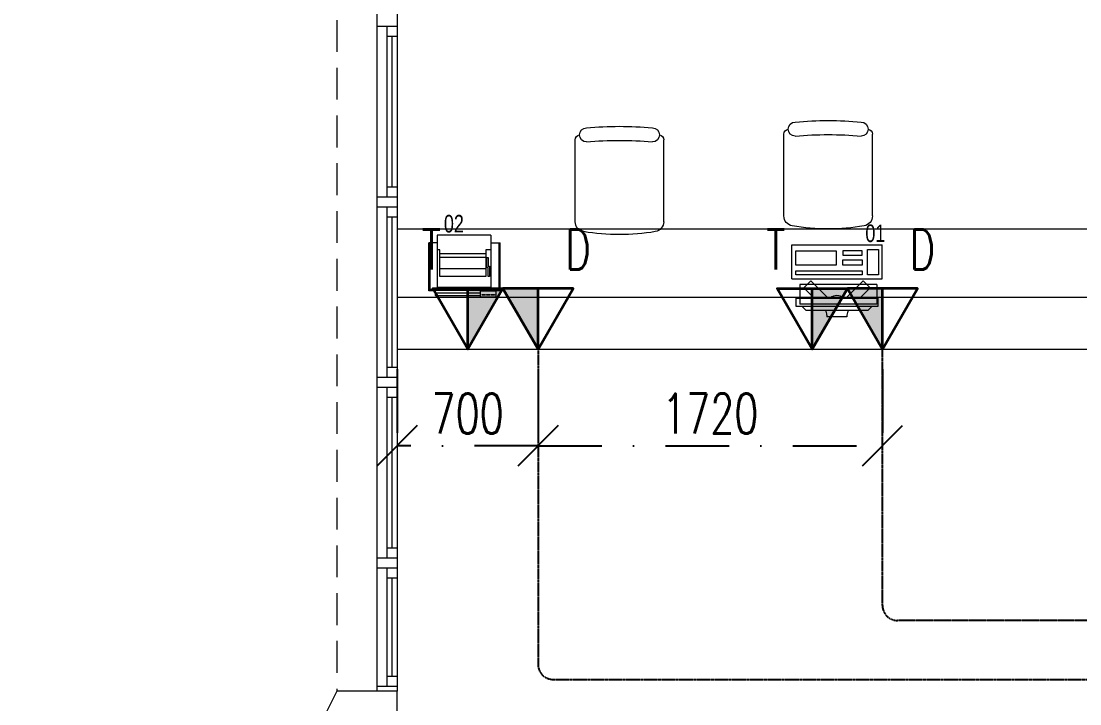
# Model space of a CAD drawing. Header units: inches. Extents: x -12418 to 57169, y -29325 to 19878.
# Drawn here: x -3547 to 1733, y 1760 to 5163 of the extents above; entities that cross this region are included whole.
import ezdxf

# ---------------------------------------------------------------- set-up
doc = ezdxf.new("R2010")
doc.units = ezdxf.units.IN
doc.header["$LTSCALE"] = 25
doc.header["$MEASUREMENT"] = 0
for name, pattern in [('00-Ground Floor$0$HIDDEN', [9.525, 6.35, -3.175]), ('DASHDOT', [25.4, 12.7, -6.35, 0, -6.35]), ('HIDDEN', [9.525, 6.35, -3.175])]:
    doc.linetypes.add(name, pattern=pattern)
doc.layers.get('0').update_dxf_attribs({"color": 8})
doc.layers.get('Defpoints').update_dxf_attribs({"color": 8})
for name, color, linetype, lineweight in [('00-Ground Floor$0$72_EGR_EQP_TAG', 142, 'Continuous', 5), ('00-Ground Floor$0$Aluminum', 251, 'Continuous', 5), ('00-Ground Floor$0$LOADING', 253, 'Continuous', 5), ('00-Ground Floor$0$Proj', 251, 'Continuous', 5), ('00-Ground Floor$0$Walls', 251, 'Continuous', 5), ('E-LITE-CLNG-CNDT', 6, 'DASHDOT', 35), ('T-DATA-DEVC-TYPE', 2, 'Continuous', 25), ('T-DATA-DIM', 251, 'DASHDOT', 25), ('T-DATA-DIM @ 100', 251, 'DASHDOT', 25), ('T-DATA-FLOR-COND', 40, 'HIDDEN', 25), ('T-DATA-WALL @ 100', 33, 'Continuous', 35)]:
    doc.layers.add(name, color=color, linetype=linetype, lineweight=lineweight)
doc.styles.add('00-Ground Floor$0$X3G_ENTITY_257CFD', font='swisscl.ttf', dxfattribs={"height": 200})
doc.styles.add('DC_Simplex', font='SIMPLEX.shx', dxfattribs={"width": 0.7})
doc.dimstyles.new('DevCad-MM', dxfattribs={"dimscale": 0.01, "dimtxt": 2, "dimasz": 2, "dimexe": 1, "dimexo": 1, "dimgap": 0.6, "dimtad": 1, "dimdec": 0, "dimrnd": 10, "dimzin": 1, "dimdsep": 46, "dimtxsty": 'DC_Simplex', "dimblk1": 'OBLIQUE', "dimblk2": 'OBLIQUE', "dimsah": 1, "dimcen": 3, "dimclrd": 256, "dimclre": 256, "dimclrt": 45, "dimadec": 0, "dimazin": 0, "dimtfac": 1, "dimtdec": 0, "dimtix": 1, "dimtmove": 2, "dimatfit": 2, "dimldrblk": 'OBLIQUE', "dimfxl": 1, "dimtolj": 1, "dimtzin": 0, "dimarcsym": 0})

# ---------------------------------------------------------------- blocks, each defined once
blk = doc.blocks.new('00-Ground Floor$0$GF21021-P')
for p, q in [((-0.2207, 0.4756), (-0.2207, 0.0675)), ((0.2205, 0.4756), (0.2205, 0.0675))]:
    blk.add_line(p, q)
for centre, radius, start, end in [((-0.0001, -0.5295), 1.0695, 80.3671, 99.6329), ((-0.1707, 0.4756), 0.05, 99.6329, 180), ((0.1705, 0.4756), 0.05, 0, 80.3671), ((-0.1957, 0.0675), 0.025, 180, 261.4721), ((-0.1643, 0.0425), 0.0351, 90, 270), ((0, 1.8467), 1.7767, 264.6946, 275.3053), ((0.1641, 0.0425), 0.0351, 270, 90), ((0.1955, 0.0675), 0.025, 278.5279, 0), ((0, 1.8314), 1.8314, 264.8532, 275.147)]:
    blk.add_arc(centre, radius, start, end)
blk = doc.blocks.new('00-Ground Floor$0$ITPPLT2C-P')
at = {"color": 0}
for p, q in [((0, 0), (0, -0.2262)), ((0.0252, 0), (0, 0)), ((0.0139, 0), (0.0139, -0.2262)), ((0.0252, 0), (0.0139, 0)), ((0.0229, 0.0318), (0.2618, 0.0318)), ((0.0304, 0.0256), (0.0229, 0.0318)), ((0.0229, 0), (0.0229, 0.0318)), ((0.0252, -0.2262), (0.0252, 0)), ((0.0304, -0.3182), (0.0304, 0.0256)), ((0.0304, 0.0256), (0.2618, 0.0256)), ((0.2618, -0.0096), (0.2618, 0.0318)), ((0.0401, -0.2769), (0.0401, -0.0096)), ((0.3, -0.0096), (0.0401, -0.0096)), ((0.0939, -0.2515), (0.0939, -0.0222)), ((0.0939, -0.0222), (0.2274, -0.0222)), ((0.1321, -0.2515), (0.1321, -0.0222)), ((0.1894, -0.2515), (0.1894, -0.0222)), ((0.2082, -0.2515), (0.2082, -0.0222)), ((0.2274, -0.0222), (0.2274, -0.0096)), ((0.3, -0.2769), (0.3, -0.0096)), ((-0.0091, -0.2262), (0.0267, -0.2262)), ((-0.0091, -0.3023), (-0.0091, -0.2262)), ((-0.0087, -0.2262), (0.0236, -0.2262)), ((-0.0087, -0.3023), (-0.0087, -0.2262)), ((0, -0.2262), (0.0252, -0.2262)), ((0.0023, -0.2495), (0.0023, -0.2334)), ((0.0023, -0.2334), (0.0045, -0.2334)), ((0.0045, -0.2495), (0.0023, -0.2495)), ((0.0023, -0.2721), (0.0023, -0.2562)), ((0.0023, -0.2562), (0.0045, -0.2562)), ((0.0045, -0.2334), (0.0045, -0.2495)), ((0.0045, -0.2562), (0.0045, -0.2721)), ((0.0139, -0.2262), (0.0252, -0.2262)), ((0.0236, -0.2262), (0.0236, -0.3023)), ((0.0267, -0.2262), (0.0267, -0.3023)), ((0.2274, -0.2515), (0.0939, -0.2515)), ((0.1395, -0.2575), (0.19, -0.2575)), ((0.1395, -0.2641), (0.1395, -0.2575)), ((0.19, -0.2575), (0.19, -0.2641)), ((0.2274, -0.2769), (0.2274, -0.2515)), ((0.0267, -0.3023), (-0.0091, -0.3023)), ((0.0236, -0.3023), (-0.0087, -0.3023)), ((0.0045, -0.2721), (0.0023, -0.2721)), ((0.0023, -0.295), (0.0023, -0.2793)), ((0.0023, -0.2793), (0.0045, -0.2793)), ((0.0045, -0.295), (0.0023, -0.295)), ((0.0045, -0.2793), (0.0045, -0.295)), ((0.0229, -0.3246), (0.0229, -0.3023)), ((0.3, -0.2769), (0.0401, -0.2769)), ((0.0947, -0.2701), (0.0947, -0.2641)), ((0.0947, -0.2641), (0.1395, -0.2641)), ((0.1457, -0.2701), (0.0947, -0.2701)), ((0.19, -0.2641), (0.1457, -0.2641)), ((0.1457, -0.2641), (0.1457, -0.2701)), ((0.2618, -0.2769), (0.2618, -0.3246)), ((0.0304, -0.3182), (0.0229, -0.3246)), ((0.0229, -0.3246), (0.2618, -0.3246)), ((0.0304, -0.3182), (0.2618, -0.3182))]:
    blk.add_line(p, q, dxfattribs=at)
blk = doc.blocks.new('00-Ground Floor$0$ITCWLS1-P')
at = {"layer": '00-Ground Floor$0$LOADING'}
for p, q in [((-0.2651, 0.43, 0), (-0.3051, 0.43, 0)), ((-0.3051, 0.43, 0), (-0.3051, 0.02, 0)), ((-0.2651, 0.43, 0), (-0.2651, 0.02, 0)), ((-0.17, 0.45), (-0.17, 0)), ((-0.17, 0.45), (0, 0.45)), ((-0.1496, 0.4305), (-0.1291, 0.4305)), ((-0.1291, 0.4305), (-0.1291, 0.4089)), ((0, 0.45), (0, 0)), ((-0.3251, 0.38, 0), (-0.3051, 0.4, 0)), ((-0.3251, 0.38, 0), (-0.3251, 0.07, 0)), ((-0.197, 0.4094), (-0.295, 0.4094)), ((-0.295, 0.0264), (-0.295, 0.4094)), ((-0.197, 0.0264), (-0.197, 0.4094)), ((-0.3503, 0.275), (-0.3596, 0.275)), ((-0.3596, 0.175), (-0.3596, 0.275)), ((-0.3503, 0.175), (-0.3596, 0.175)), ((-0.3251, 0.07, 0), (-0.3051, 0.05, 0)), ((-0.3051, 0.02, 0), (-0.2651, 0.02, 0)), ((-0.197, 0.0264), (-0.295, 0.0264)), ((-0.17, 0), (0, 0))]:
    blk.add_line(p, q, dxfattribs=at)
at = {"layer": '00-Ground Floor$0$LOADING', "extrusion": (2.48281e-10, 3.18408e-10, -1)}
for p, q in [((-0.2651, 0.3395), (-0.2144, 0.3902)), ((-0.1791, 0.3548), (-0.2144, 0.3902)), ((-0.2651, 0.2688), (-0.1791, 0.3548))]:
    blk.add_line(p, q, dxfattribs=at)
at = {"layer": '00-Ground Floor$0$LOADING', "extrusion": (2.48281e-10, -3.18408e-10, -1)}
for p, q in [((-0.2651, 0.1812), (-0.1791, 0.0952)), ((-0.2651, 0.1105), (-0.2144, 0.0598)), ((-0.1791, 0.0952), (-0.2144, 0.0598))]:
    blk.add_line(p, q, dxfattribs=at)
at = {"layer": '00-Ground Floor$0$LOADING'}
for points in [[(-0.1291, 0.4089), (-0.1291, 0.1), (-0.1496, 0.1), (-0.1496, 0.4305)], [(-0.1496, 0.1), (-0.1496, 0.1), (-0.1496, 0.1), (-0.1496, 0.1), (-0.1496, 0.1), (-0.1496, 0.1), (-0.1496, 0.1), (-0.1496, 0.1), (-0.1496, 0.1)], [(-0.1496, 0.1), (-0.1496, 0.1), (-0.1496, 0.1), (-0.1496, 0.1), (-0.1496, 0.1), (-0.1496, 0.1), (-0.1496, 0.1), (-0.1496, 0.1), (-0.1496, 0.1), (-0.1496, 0.1), (-0.1496, 0.1), (-0.1496, 0.1), (-0.1496, 0.1), (-0.1496, 0.1), (-0.1496, 0.1), (-0.1496, 0.1), (-0.1496, 0.1), (-0.1496, 0.1)], [(-0.1496, 0.1), (-0.1496, 0.1), (-0.1496, 0.1), (-0.1496, 0.1), (-0.1496, 0.1), (-0.1496, 0.1), (-0.1496, 0.1), (-0.1496, 0.1), (-0.1496, 0.1), (-0.1496, 0.1)], [(-0.1496, 0.1), (-0.1496, 0.1), (-0.1496, 0.1), (-0.1496, 0.1), (-0.1496, 0.1), (-0.1496, 0.1), (-0.1496, 0.1)], [(-0.1496, 0.1), (-0.1496, 0.1), (-0.1496, 0.1), (-0.1496, 0.1), (-0.1496, 0.1), (-0.1496, 0.1), (-0.1496, 0.1), (-0.1496, 0.1), (-0.1496, 0.1), (-0.1496, 0.1)], [(-0.1496, 0.1), (-0.1496, 0.1), (-0.1496, 0.1), (-0.1496, 0.1), (-0.1496, 0.1), (-0.1496, 0.1), (-0.1496, 0.1), (-0.1496, 0.1), (-0.1496, 0.1), (-0.1496, 0.1), (-0.1496, 0.1), (-0.1496, 0.1), (-0.1496, 0.1), (-0.1496, 0.1), (-0.1496, 0.1)], [(-0.1496, 0.1), (-0.1496, 0.1), (-0.1496, 0.1), (-0.1496, 0.1), (-0.1496, 0.1), (-0.1496, 0.1), (-0.1496, 0.1), (-0.1496, 0.1), (-0.1496, 0.1), (-0.1496, 0.1)], [(-0.1496, 0.1), (-0.1496, 0.1), (-0.1496, 0.1), (-0.1496, 0.1), (-0.1496, 0.1), (-0.1496, 0.1), (-0.1496, 0.1), (-0.1496, 0.1), (-0.1496, 0.1), (-0.1496, 0.1)], [(-0.1496, 0.1), (-0.1496, 0.1), (-0.1496, 0.1), (-0.1496, 0.1), (-0.1496, 0.1), (-0.1496, 0.1), (-0.1496, 0.1), (-0.1496, 0.1), (-0.1496, 0.1), (-0.1496, 0.1), (-0.1496, 0.1), (-0.1496, 0.1), (-0.1496, 0.1), (-0.1496, 0.1), (-0.1496, 0.1), (-0.1496, 0.1), (-0.1496, 0.1), (-0.1496, 0.1), (-0.1496, 0.1), (-0.1496, 0.1), (-0.1496, 0.1), (-0.1496, 0.1), (-0.1496, 0.1), (-0.1496, 0.1), (-0.1496, 0.1), (-0.1496, 0.1), (-0.1496, 0.1), (-0.1496, 0.1), (-0.1496, 0.1), (-0.1496, 0.1), (-0.1496, 0.1), (-0.1496, 0.1), (-0.1496, 0.1), (-0.1496, 0.1), (-0.1496, 0.1), (-0.1496, 0.1), (-0.1496, 0.1), (-0.1496, 0.1), (-0.1496, 0.1), (-0.1496, 0.1), (-0.1496, 0.1), (-0.1496, 0.1), (-0.1496, 0.1), (-0.1496, 0.1), (-0.1496, 0.1), (-0.1496, 0.1), (-0.1496, 0.1), (-0.1496, 0.1), (-0.1496, 0.1), (-0.1496, 0.1), (-0.1496, 0.1), (-0.1496, 0.1), (-0.1496, 0.1), (-0.1496, 0.1)], [(-0.1496, 0.1), (-0.1496, 0.1), (-0.1496, 0.1), (-0.1496, 0.1), (-0.1496, 0.1), (-0.1496, 0.1), (-0.1496, 0.1), (-0.1496, 0.1), (-0.1496, 0.1), (-0.1496, 0.1), (-0.1496, 0.1), (-0.1496, 0.1), (-0.1496, 0.1), (-0.1496, 0.1), (-0.1496, 0.1), (-0.1496, 0.1), (-0.1496, 0.1), (-0.1496, 0.1), (-0.1496, 0.1), (-0.1496, 0.1), (-0.1496, 0.1), (-0.1496, 0.1), (-0.1496, 0.1), (-0.1496, 0.1), (-0.1496, 0.1), (-0.1496, 0.1), (-0.1496, 0.1), (-0.1496, 0.1), (-0.1496, 0.1), (-0.1496, 0.1), (-0.1496, 0.1), (-0.1496, 0.1), (-0.1496, 0.1), (-0.1496, 0.1), (-0.1496, 0.1), (-0.1496, 0.1), (-0.1496, 0.1), (-0.1496, 0.1), (-0.1496, 0.1), (-0.1496, 0.1), (-0.1496, 0.1), (-0.1496, 0.1), (-0.1496, 0.1), (-0.1496, 0.1), (-0.1496, 0.1), (-0.1496, 0.1), (-0.1496, 0.1), (-0.1496, 0.1), (-0.1496, 0.1), (-0.1496, 0.1), (-0.1496, 0.1), (-0.1496, 0.1), (-0.1496, 0.1), (-0.1496, 0.1), (-0.1496, 0.1), (-0.1496, 0.1), (-0.1496, 0.1), (-0.1496, 0.1), (-0.1496, 0.1), (-0.1496, 0.1), (-0.1496, 0.1), (-0.1496, 0.1), (-0.1496, 0.1), (-0.1496, 0.1), (-0.1496, 0.1), (-0.1496, 0.1), (-0.1496, 0.1), (-0.1496, 0.1), (-0.1496, 0.1), (-0.1496, 0.1), (-0.1496, 0.1), (-0.1496, 0.1), (-0.1496, 0.1), (-0.1496, 0.1), (-0.1496, 0.1), (-0.1496, 0.1), (-0.1496, 0.1), (-0.1496, 0.1), (-0.1496, 0.1), (-0.1496, 0.1), (-0.1496, 0.1), (-0.1496, 0.1), (-0.1496, 0.1), (-0.1496, 0.1), (-0.1496, 0.1), (-0.1496, 0.1), (-0.1496, 0.1), (-0.1496, 0.1), (-0.1496, 0.1)], [(-0.1496, 0.1), (-0.1496, 0.1), (-0.1496, 0.1), (-0.1496, 0.1), (-0.1496, 0.1), (-0.1496, 0.1), (-0.1496, 0.1), (-0.1496, 0.1), (-0.1496, 0.1), (-0.1496, 0.1), (-0.1496, 0.1), (-0.1496, 0.1)], [(-0.1496, 0.1), (-0.1496, 0.1), (-0.1496, 0.1), (-0.1496, 0.1), (-0.1496, 0.1), (-0.1496, 0.1), (-0.1496, 0.1)], [(-0.1496, 0.1), (-0.1496, 0.1), (-0.1496, 0.1), (-0.1496, 0.1), (-0.1496, 0.1), (-0.1496, 0.1), (-0.1496, 0.1), (-0.1496, 0.1), (-0.1496, 0.1), (-0.1496, 0.1), (-0.1496, 0.1), (-0.1496, 0.1), (-0.1496, 0.1), (-0.1496, 0.1), (-0.1496, 0.1), (-0.1496, 0.1), (-0.1496, 0.1)], [(-0.1496, 0.1), (-0.1496, 0.1), (-0.1496, 0.1), (-0.1496, 0.1), (-0.1496, 0.1), (-0.1496, 0.1), (-0.1496, 0.1), (-0.1496, 0.1), (-0.1496, 0.1), (-0.1496, 0.1), (-0.1496, 0.1), (-0.1496, 0.1), (-0.1496, 0.1), (-0.1496, 0.1), (-0.1496, 0.1), (-0.1496, 0.1), (-0.1496, 0.1), (-0.1496, 0.1), (-0.1496, 0.1), (-0.1496, 0.1), (-0.1496, 0.1), (-0.1496, 0.1), (-0.1496, 0.1), (-0.1496, 0.1), (-0.1496, 0.1), (-0.1496, 0.1), (-0.1496, 0.1), (-0.1496, 0.1), (-0.1496, 0.1), (-0.1496, 0.1), (-0.1496, 0.1), (-0.1496, 0.1), (-0.1496, 0.1), (-0.1496, 0.1), (-0.1496, 0.1), (-0.1496, 0.1), (-0.1496, 0.1), (-0.1496, 0.1), (-0.1496, 0.1), (-0.1496, 0.1), (-0.1496, 0.1), (-0.1496, 0.1), (-0.1496, 0.1), (-0.1496, 0.1), (-0.1496, 0.1), (-0.1496, 0.1), (-0.1496, 0.1), (-0.1496, 0.1), (-0.1496, 0.1), (-0.1496, 0.1), (-0.1496, 0.1), (-0.1496, 0.1), (-0.1496, 0.1), (-0.1496, 0.1), (-0.1496, 0.1), (-0.1496, 0.1), (-0.1496, 0.1), (-0.1496, 0.1), (-0.1496, 0.1), (-0.1496, 0.1), (-0.1496, 0.1), (-0.1496, 0.1), (-0.1496, 0.1), (-0.1496, 0.1), (-0.1496, 0.1), (-0.1496, 0.1), (-0.1496, 0.1), (-0.1496, 0.1), (-0.1496, 0.1), (-0.1496, 0.1), (-0.1496, 0.1), (-0.1496, 0.1), (-0.1496, 0.1), (-0.1496, 0.1), (-0.1496, 0.1), (-0.1496, 0.1), (-0.1496, 0.1), (-0.1496, 0.1), (-0.1496, 0.1), (-0.1496, 0.1), (-0.1496, 0.1), (-0.1496, 0.1), (-0.1496, 0.1), (-0.1496, 0.1), (-0.1496, 0.1), (-0.1496, 0.1), (-0.1496, 0.1), (-0.1496, 0.1), (-0.1496, 0.1), (-0.1496, 0.1), (-0.1496, 0.1), (-0.1496, 0.1), (-0.1496, 0.1), (-0.1496, 0.1), (-0.1496, 0.1), (-0.1496, 0.1), (-0.1496, 0.1), (-0.1496, 0.1), (-0.1496, 0.1), (-0.1496, 0.1), (-0.1496, 0.1), (-0.1496, 0.1), (-0.1496, 0.1), (-0.1496, 0.1), (-0.1496, 0.1), (-0.1496, 0.1), (-0.1496, 0.1), (-0.1496, 0.1), (-0.1496, 0.1), (-0.1496, 0.1), (-0.1496, 0.1)], [(-0.1496, 0.1), (-0.1496, 0.1), (-0.1496, 0.1), (-0.1496, 0.1), (-0.1496, 0.1), (-0.1496, 0.1), (-0.1496, 0.1), (-0.1496, 0.1)]]:
    blk.add_lwpolyline(points, dxfattribs=at)
for points in [[(-0.1019, 0.4305), (-0.0304, 0.4305), (-0.0304, 0.2294), (-0.1019, 0.2294)], [(-0.1019, 0.1954), (-0.0747, 0.1954), (-0.0747, 0.1), (-0.1019, 0.1)], [(-0.0304, 0.1954), (-0.0508, 0.1954), (-0.0508, 0.1), (-0.0304, 0.1)], [(-0.1496, 0.1), (-0.1496, 0.1), (-0.1496, 0.1), (-0.1496, 0.1), (-0.1496, 0.1), (-0.1496, 0.1), (-0.1496, 0.1), (-0.1496, 0.1), (-0.1496, 0.1), (-0.1496, 0.1), (-0.1496, 0.1), (-0.1496, 0.1), (-0.1496, 0.1), (-0.1496, 0.1), (-0.1496, 0.1), (-0.1496, 0.1), (-0.1496, 0.1), (-0.1496, 0.1), (-0.1496, 0.1), (-0.1496, 0.1), (-0.1496, 0.1), (-0.1496, 0.1), (-0.1496, 0.1), (-0.1496, 0.1), (-0.1496, 0.1), (-0.1496, 0.1), (-0.1496, 0.1), (-0.1496, 0.1), (-0.1496, 0.1), (-0.1496, 0.1), (-0.1496, 0.1), (-0.1496, 0.1), (-0.1496, 0.1), (-0.1496, 0.1), (-0.1496, 0.1), (-0.1496, 0.1), (-0.1496, 0.1), (-0.1496, 0.1), (-0.1496, 0.1), (-0.1496, 0.1), (-0.1496, 0.1), (-0.1496, 0.1), (-0.1496, 0.1), (-0.1496, 0.1), (-0.1496, 0.1), (-0.1496, 0.1), (-0.1496, 0.1), (-0.1496, 0.1), (-0.1496, 0.1), (-0.1496, 0.1), (-0.1496, 0.1), (-0.1496, 0.1), (-0.1496, 0.1), (-0.1496, 0.1), (-0.1496, 0.1), (-0.1496, 0.1), (-0.1496, 0.1), (-0.1496, 0.1), (-0.1496, 0.1), (-0.1496, 0.1), (-0.1496, 0.1), (-0.1496, 0.1), (-0.1496, 0.1), (-0.1496, 0.1), (-0.1496, 0.1), (-0.1496, 0.1), (-0.1496, 0.1), (-0.1496, 0.1), (-0.1496, 0.1), (-0.1496, 0.1), (-0.1496, 0.1), (-0.1496, 0.1), (-0.1496, 0.1), (-0.1496, 0.1), (-0.1496, 0.1), (-0.1496, 0.1), (-0.1496, 0.1), (-0.1496, 0.1), (-0.1496, 0.1), (-0.1496, 0.1), (-0.1496, 0.1), (-0.1496, 0.1), (-0.1496, 0.1), (-0.1496, 0.1), (-0.1496, 0.1), (-0.1496, 0.1), (-0.1496, 0.1), (-0.1496, 0.1), (-0.1496, 0.1), (-0.1496, 0.1), (-0.1496, 0.1), (-0.1496, 0.1), (-0.1496, 0.1), (-0.1496, 0.1), (-0.1496, 0.1), (-0.1496, 0.1), (-0.1496, 0.1), (-0.1496, 0.1), (-0.1496, 0.1), (-0.1496, 0.1), (-0.1496, 0.1), (-0.1496, 0.1), (-0.1496, 0.1), (-0.1496, 0.1), (-0.1496, 0.1), (-0.1496, 0.1), (-0.1496, 0.1), (-0.1496, 0.1), (-0.1496, 0.1), (-0.1496, 0.1), (-0.1496, 0.1), (-0.1496, 0.1), (-0.1496, 0.1), (-0.1496, 0.1), (-0.1496, 0.1), (-0.1496, 0.1), (-0.1496, 0.1), (-0.1496, 0.1), (-0.1496, 0.1), (-0.1496, 0.1), (-0.1496, 0.1), (-0.1496, 0.1), (-0.1496, 0.1), (-0.1496, 0.1), (-0.1496, 0.1), (-0.1496, 0.1), (-0.1496, 0.1), (-0.1496, 0.1), (-0.1496, 0.1), (-0.1496, 0.1), (-0.1496, 0.1), (-0.1496, 0.1), (-0.1496, 0.1), (-0.1496, 0.1), (-0.1496, 0.1), (-0.1496, 0.1), (-0.1496, 0.1), (-0.1496, 0.1), (-0.1496, 0.1), (-0.1496, 0.1), (-0.1496, 0.1), (-0.1496, 0.1), (-0.1496, 0.1), (-0.1496, 0.1), (-0.1496, 0.1), (-0.1496, 0.1), (-0.1496, 0.1), (-0.1496, 0.1), (-0.1496, 0.1), (-0.1496, 0.1), (-0.1496, 0.1), (-0.1496, 0.1), (-0.1496, 0.1), (-0.1496, 0.1), (-0.1496, 0.1), (-0.1496, 0.1), (-0.1496, 0.1), (-0.1496, 0.1), (-0.1496, 0.1), (-0.1496, 0.1), (-0.1496, 0.1), (-0.1496, 0.1), (-0.1496, 0.1), (-0.1496, 0.1), (-0.1496, 0.1), (-0.1496, 0.1), (-0.1496, 0.1), (-0.1496, 0.1), (-0.1496, 0.1), (-0.1496, 0.1), (-0.1496, 0.1), (-0.1496, 0.1), (-0.1496, 0.1), (-0.1496, 0.1), (-0.1496, 0.1), (-0.1496, 0.1), (-0.1496, 0.1), (-0.1496, 0.1), (-0.1496, 0.1), (-0.1496, 0.1), (-0.1496, 0.1), (-0.1496, 0.1), (-0.1496, 0.1), (-0.1496, 0.1), (-0.1496, 0.1), (-0.1496, 0.1), (-0.1496, 0.1), (-0.1496, 0.1), (-0.1496, 0.1), (-0.1496, 0.1), (-0.1496, 0.1), (-0.1496, 0.1), (-0.1496, 0.1), (-0.1496, 0.1), (-0.1496, 0.1), (-0.1496, 0.1), (-0.1496, 0.1), (-0.1496, 0.1), (-0.1496, 0.1), (-0.1496, 0.1), (-0.1496, 0.1), (-0.1496, 0.1), (-0.1496, 0.1), (-0.1496, 0.1), (-0.1496, 0.1), (-0.1496, 0.1), (-0.1496, 0.1), (-0.1496, 0.1), (-0.1496, 0.1), (-0.1496, 0.1), (-0.1496, 0.1), (-0.1496, 0.1), (-0.1496, 0.1), (-0.1496, 0.1), (-0.1496, 0.1), (-0.1496, 0.1), (-0.1496, 0.1), (-0.1496, 0.1), (-0.1496, 0.1), (-0.1496, 0.1), (-0.1496, 0.1), (-0.1496, 0.1), (-0.1496, 0.1), (-0.1496, 0.1), (-0.1496, 0.1), (-0.1496, 0.1), (-0.1496, 0.1), (-0.1496, 0.1), (-0.1496, 0.1), (-0.1496, 0.1), (-0.1496, 0.1), (-0.1496, 0.1), (-0.1496, 0.1), (-0.1496, 0.1), (-0.1496, 0.1), (-0.1496, 0.1), (-0.1496, 0.1), (-0.1496, 0.1), (-0.1496, 0.1), (-0.1496, 0.1), (-0.1496, 0.1), (-0.1496, 0.1), (-0.1496, 0.1), (-0.1496, 0.1), (-0.1496, 0.1), (-0.1496, 0.1), (-0.1496, 0.1), (-0.1496, 0.1), (-0.1496, 0.1), (-0.1496, 0.1), (-0.1496, 0.1), (-0.1496, 0.1), (-0.1496, 0.1), (-0.1496, 0.1), (-0.1496, 0.1), (-0.1496, 0.1), (-0.1496, 0.1), (-0.1496, 0.1), (-0.1496, 0.1), (-0.1496, 0.1), (-0.1496, 0.1), (-0.1496, 0.1), (-0.1496, 0.1), (-0.1496, 0.1), (-0.1496, 0.1), (-0.1496, 0.1), (-0.1496, 0.1), (-0.1496, 0.1), (-0.1496, 0.1), (-0.1496, 0.1), (-0.1496, 0.1), (-0.1496, 0.1), (-0.1496, 0.1), (-0.1496, 0.1), (-0.1496, 0.1), (-0.1496, 0.1), (-0.1496, 0.1)], [(-0.1496, 0.1), (-0.1496, 0.1), (-0.1496, 0.1), (-0.1496, 0.1), (-0.1496, 0.1), (-0.1496, 0.1), (-0.1496, 0.1), (-0.1496, 0.1), (-0.1496, 0.1), (-0.1496, 0.1), (-0.1496, 0.1), (-0.1496, 0.1), (-0.1496, 0.1), (-0.1496, 0.1), (-0.1496, 0.1), (-0.1496, 0.1), (-0.1496, 0.1), (-0.1496, 0.1), (-0.1496, 0.1), (-0.1496, 0.1), (-0.1496, 0.1), (-0.1496, 0.1), (-0.1496, 0.1), (-0.1496, 0.1), (-0.1496, 0.1), (-0.1496, 0.1), (-0.1496, 0.1), (-0.1496, 0.1), (-0.1496, 0.1), (-0.1496, 0.1), (-0.1496, 0.1), (-0.1496, 0.1), (-0.1496, 0.1), (-0.1496, 0.1), (-0.1496, 0.1), (-0.1496, 0.1), (-0.1496, 0.1), (-0.1496, 0.1), (-0.1496, 0.1), (-0.1496, 0.1), (-0.1496, 0.1), (-0.1496, 0.1), (-0.1496, 0.1), (-0.1496, 0.1), (-0.1496, 0.1), (-0.1496, 0.1), (-0.1496, 0.1), (-0.1496, 0.1), (-0.1496, 0.1), (-0.1496, 0.1), (-0.1496, 0.1), (-0.1496, 0.1), (-0.1496, 0.1), (-0.1496, 0.1), (-0.1496, 0.1), (-0.1496, 0.1), (-0.1496, 0.1), (-0.1496, 0.1), (-0.1496, 0.1), (-0.1496, 0.1), (-0.1496, 0.1), (-0.1496, 0.1), (-0.1496, 0.1), (-0.1496, 0.1), (-0.1496, 0.1), (-0.1496, 0.1), (-0.1496, 0.1), (-0.1496, 0.1), (-0.1496, 0.1), (-0.1496, 0.1), (-0.1496, 0.1), (-0.1496, 0.1), (-0.1496, 0.1), (-0.1496, 0.1), (-0.1496, 0.1), (-0.1496, 0.1), (-0.1496, 0.1), (-0.1496, 0.1), (-0.1496, 0.1), (-0.1496, 0.1), (-0.1496, 0.1), (-0.1496, 0.1), (-0.1496, 0.1), (-0.1496, 0.1), (-0.1496, 0.1), (-0.1496, 0.1), (-0.1496, 0.1), (-0.1496, 0.1), (-0.1496, 0.1), (-0.1496, 0.1), (-0.1496, 0.1), (-0.1496, 0.1), (-0.1496, 0.1), (-0.1496, 0.1), (-0.1496, 0.1), (-0.1496, 0.1), (-0.1496, 0.1), (-0.1496, 0.1), (-0.1496, 0.1), (-0.1496, 0.1), (-0.1496, 0.1), (-0.1496, 0.1), (-0.1496, 0.1), (-0.1496, 0.1), (-0.1496, 0.1), (-0.1496, 0.1), (-0.1496, 0.1), (-0.1496, 0.1), (-0.1496, 0.1), (-0.1496, 0.1), (-0.1496, 0.1), (-0.1496, 0.1), (-0.1496, 0.1), (-0.1496, 0.1), (-0.1496, 0.1), (-0.1496, 0.1), (-0.1496, 0.1), (-0.1496, 0.1), (-0.1496, 0.1), (-0.1496, 0.1), (-0.1496, 0.1), (-0.1496, 0.1), (-0.1496, 0.1), (-0.1496, 0.1), (-0.1496, 0.1), (-0.1496, 0.1), (-0.1496, 0.1), (-0.1496, 0.1), (-0.1496, 0.1), (-0.1496, 0.1), (-0.1496, 0.1), (-0.1496, 0.1), (-0.1496, 0.1), (-0.1496, 0.1), (-0.1496, 0.1), (-0.1496, 0.1), (-0.1496, 0.1), (-0.1496, 0.1), (-0.1496, 0.1), (-0.1496, 0.1), (-0.1496, 0.1), (-0.1496, 0.1), (-0.1496, 0.1), (-0.1496, 0.1), (-0.1496, 0.1), (-0.1496, 0.1), (-0.1496, 0.1), (-0.1496, 0.1), (-0.1496, 0.1), (-0.1496, 0.1), (-0.1496, 0.1), (-0.1496, 0.1), (-0.1496, 0.1), (-0.1496, 0.1), (-0.1496, 0.1), (-0.1496, 0.1), (-0.1496, 0.1), (-0.1496, 0.1), (-0.1496, 0.1), (-0.1496, 0.1), (-0.1496, 0.1), (-0.1496, 0.1), (-0.1496, 0.1), (-0.1496, 0.1), (-0.1496, 0.1), (-0.1496, 0.1), (-0.1496, 0.1), (-0.1496, 0.1), (-0.1496, 0.1), (-0.1496, 0.1), (-0.1496, 0.1), (-0.1496, 0.1), (-0.1496, 0.1), (-0.1496, 0.1), (-0.1496, 0.1), (-0.1496, 0.1), (-0.1496, 0.1), (-0.1496, 0.1), (-0.1496, 0.1), (-0.1496, 0.1), (-0.1496, 0.1), (-0.1496, 0.1), (-0.1496, 0.1), (-0.1496, 0.1), (-0.1496, 0.1), (-0.1496, 0.1), (-0.1496, 0.1), (-0.1496, 0.1), (-0.1496, 0.1), (-0.1496, 0.1), (-0.1496, 0.1), (-0.1496, 0.1), (-0.1496, 0.1), (-0.1496, 0.1), (-0.1496, 0.1), (-0.1496, 0.1), (-0.1496, 0.1), (-0.1496, 0.1), (-0.1496, 0.1), (-0.1496, 0.1), (-0.1496, 0.1), (-0.1496, 0.1), (-0.1496, 0.1), (-0.1496, 0.1), (-0.1496, 0.1), (-0.1496, 0.1), (-0.1496, 0.1), (-0.1496, 0.1), (-0.1496, 0.1), (-0.1496, 0.1), (-0.1496, 0.1), (-0.1496, 0.1), (-0.1496, 0.1), (-0.1496, 0.1)], [(-0.1496, 0.1), (-0.1496, 0.1), (-0.1496, 0.1), (-0.1496, 0.1), (-0.1496, 0.1), (-0.1496, 0.1), (-0.1496, 0.1), (-0.1496, 0.1), (-0.1496, 0.1), (-0.1496, 0.1), (-0.1496, 0.1), (-0.1496, 0.1), (-0.1496, 0.1), (-0.1496, 0.1), (-0.1496, 0.1), (-0.1496, 0.1), (-0.1496, 0.1), (-0.1496, 0.1), (-0.1496, 0.1), (-0.1496, 0.1), (-0.1496, 0.1), (-0.1496, 0.1), (-0.1496, 0.1), (-0.1496, 0.1), (-0.1496, 0.1), (-0.1496, 0.1), (-0.1496, 0.1), (-0.1496, 0.1), (-0.1496, 0.1), (-0.1496, 0.1), (-0.1496, 0.1), (-0.1496, 0.1), (-0.1496, 0.1), (-0.1496, 0.1), (-0.1496, 0.1), (-0.1496, 0.1), (-0.1496, 0.1), (-0.1496, 0.1), (-0.1496, 0.1), (-0.1496, 0.1), (-0.1496, 0.1), (-0.1496, 0.1), (-0.1496, 0.1), (-0.1496, 0.1), (-0.1496, 0.1), (-0.1496, 0.1), (-0.1496, 0.1), (-0.1496, 0.1), (-0.1496, 0.1), (-0.1496, 0.1), (-0.1496, 0.1), (-0.1496, 0.1), (-0.1496, 0.1), (-0.1496, 0.1), (-0.1496, 0.1), (-0.1496, 0.1), (-0.1496, 0.1), (-0.1496, 0.1), (-0.1496, 0.1), (-0.1496, 0.1), (-0.1496, 0.1), (-0.1496, 0.1), (-0.1496, 0.1), (-0.1496, 0.1), (-0.1496, 0.1), (-0.1496, 0.1), (-0.1496, 0.1), (-0.1496, 0.1), (-0.1496, 0.1), (-0.1496, 0.1), (-0.1496, 0.1), (-0.1496, 0.1), (-0.1496, 0.1), (-0.1496, 0.1), (-0.1496, 0.1), (-0.1496, 0.1), (-0.1496, 0.1), (-0.1496, 0.1), (-0.1496, 0.1), (-0.1496, 0.1), (-0.1496, 0.1), (-0.1496, 0.1), (-0.1496, 0.1), (-0.1496, 0.1), (-0.1496, 0.1), (-0.1496, 0.1), (-0.1496, 0.1), (-0.1496, 0.1), (-0.1496, 0.1), (-0.1496, 0.1), (-0.1496, 0.1), (-0.1496, 0.1), (-0.1496, 0.1), (-0.1496, 0.1), (-0.1496, 0.1), (-0.1496, 0.1), (-0.1496, 0.1), (-0.1496, 0.1), (-0.1496, 0.1), (-0.1496, 0.1), (-0.1496, 0.1), (-0.1496, 0.1), (-0.1496, 0.1), (-0.1496, 0.1), (-0.1496, 0.1), (-0.1496, 0.1), (-0.1496, 0.1), (-0.1496, 0.1), (-0.1496, 0.1), (-0.1496, 0.1), (-0.1496, 0.1), (-0.1496, 0.1), (-0.1496, 0.1), (-0.1496, 0.1), (-0.1496, 0.1), (-0.1496, 0.1), (-0.1496, 0.1), (-0.1496, 0.1), (-0.1496, 0.1), (-0.1496, 0.1), (-0.1496, 0.1), (-0.1496, 0.1), (-0.1496, 0.1), (-0.1496, 0.1), (-0.1496, 0.1), (-0.1496, 0.1), (-0.1496, 0.1), (-0.1496, 0.1), (-0.1496, 0.1), (-0.1496, 0.1), (-0.1496, 0.1), (-0.1496, 0.1), (-0.1496, 0.1), (-0.1496, 0.1), (-0.1496, 0.1), (-0.1496, 0.1), (-0.1496, 0.1), (-0.1496, 0.1), (-0.1496, 0.1), (-0.1496, 0.1), (-0.1496, 0.1), (-0.1496, 0.1), (-0.1496, 0.1), (-0.1496, 0.1), (-0.1496, 0.1), (-0.1496, 0.1), (-0.1496, 0.1), (-0.1496, 0.1), (-0.1496, 0.1), (-0.1496, 0.1), (-0.1496, 0.1), (-0.1496, 0.1), (-0.1496, 0.1), (-0.1496, 0.1), (-0.1496, 0.1), (-0.1496, 0.1), (-0.1496, 0.1), (-0.1496, 0.1), (-0.1496, 0.1), (-0.1496, 0.1), (-0.1496, 0.1), (-0.1496, 0.1), (-0.1496, 0.1), (-0.1496, 0.1), (-0.1496, 0.1), (-0.1496, 0.1), (-0.1496, 0.1), (-0.1496, 0.1), (-0.1496, 0.1), (-0.1496, 0.1), (-0.1496, 0.1), (-0.1496, 0.1), (-0.1496, 0.1), (-0.1496, 0.1), (-0.1496, 0.1), (-0.1496, 0.1), (-0.1496, 0.1), (-0.1496, 0.1), (-0.1496, 0.1), (-0.1496, 0.1), (-0.1496, 0.1), (-0.1496, 0.1), (-0.1496, 0.1), (-0.1496, 0.1), (-0.1496, 0.1), (-0.1496, 0.1), (-0.1496, 0.1), (-0.1496, 0.1), (-0.1496, 0.1), (-0.1496, 0.1), (-0.1496, 0.1), (-0.1496, 0.1), (-0.1496, 0.1), (-0.1496, 0.1), (-0.1496, 0.1), (-0.1496, 0.1), (-0.1496, 0.1), (-0.1496, 0.1), (-0.1496, 0.1), (-0.1496, 0.1), (-0.1496, 0.1), (-0.1496, 0.1), (-0.1496, 0.1), (-0.1496, 0.1), (-0.1496, 0.1), (-0.1496, 0.1), (-0.1496, 0.1), (-0.1496, 0.1), (-0.1496, 0.1), (-0.1496, 0.1), (-0.1496, 0.1), (-0.1496, 0.1), (-0.1496, 0.1), (-0.1496, 0.1), (-0.1496, 0.1), (-0.1496, 0.1), (-0.1496, 0.1), (-0.1496, 0.1), (-0.1496, 0.1)], [(-0.1496, 0.0727), (-0.0236, 0.0727), (-0.0236, 0.0182), (-0.1496, 0.0182)]]:
    blk.add_lwpolyline(points, close=True, dxfattribs=at)
for centre, radius, start, end in [((-0.3503, 0.325), 0.05, 270, 300.3093), ((-0.3089, 0.225), 0.0556, 321.9431, 38.0569), ((-0.3503, 0.125), 0.05, 59.6907, 90)]:
    blk.add_arc(centre, radius, start, end, dxfattribs=at)
blk = doc.blocks.new('00-Ground Floor')
at = {"layer": '00-Ground Floor$0$Aluminum'}
for p, q in [((-1772.1, 1823.4, 0), (-1772.1, 8502.6, 0)), ((-1672.1, 8502.6, 0), (-1672.1, 1823.4, 0)), ((-1772.1, 5138, 0), (-1672.1, 5138, 0)), ((-1722.1, 4288, 0), (-1722.1, 5138, 0)), ((-1722.1, 5088, 0), (-1672.1, 5088, 0)), ((-1697.1, 4338, 0), (-1697.1, 5088, 0)), ((-1722.1, 4338, 0), (-1672.1, 4338, 0)), ((-1772.1, 4288, 0), (-1672.1, 4288, 0)), ((-1772.1, 4238, 0), (-1672.1, 4238, 0)), ((-1722.1, 3388, 0), (-1722.1, 4238, 0)), ((-1722.1, 4188, 0), (-1672.1, 4188, 0)), ((-1697.1, 3438, 0), (-1697.1, 4188, 0)), ((-1722.1, 3438, 0), (-1672.1, 3438, 0)), ((-1772.1, 3388, 0), (-1672.1, 3388, 0)), ((-1772.1, 3338, 0), (-1672.1, 3338, 0)), ((-1722.1, 2488, 0), (-1722.1, 3338, 0)), ((-1722.1, 3288, 0), (-1672.1, 3288, 0)), ((-1697.1, 2538, 0), (-1697.1, 3288, 0)), ((-1722.1, 2538, 0), (-1672.1, 2538, 0)), ((-1772.1, 2488, 0), (-1672.1, 2488, 0)), ((-1772.1, 2438, 0), (-1672.1, 2438, 0)), ((-1722.1, 1848.4, 0), (-1722.1, 2438, 0)), ((-1722.1, 2388, 0), (-1672.1, 2388, 0)), ((-1697.1, 1898.4, 0), (-1697.1, 2388, 0)), ((-1772.1, 1848.4, 0), (-1672.1, 1848.4, 0)), ((-1722.1, 1898.4, 0), (-1672.1, 1898.4, 0))]:
    blk.add_line(p, q, dxfattribs=at)
at = {"layer": '00-Ground Floor$0$LOADING'}
for p, q in [((-1672.1, 4127.6, 0), (2627.9, 4127.6, 0)), ((-1672.1, 3786.4, 0), (2627.9, 3786.4, 0)), ((-1672.1, 3527.6, 0), (2627.9, 3527.6, 0))]:
    blk.add_line(p, q, dxfattribs=at)
at = {"layer": '00-Ground Floor$0$Proj', "linetype": '00-Ground Floor$0$HIDDEN'}
blk.add_line((-1972.1, 8502.6, 0), (-1972.1, 1823.4, 0), dxfattribs=at)
at = {"layer": '00-Ground Floor$0$Walls'}
for p, q in [((-1972.1, 1823.4, 0), (-3546.8, -1326.1, 0)), ((-1672.1, 1823.4, 0), (-1972.1, 1823.4, 0)), ((-1672.1, 1610, 0), (-1672.1, 1823.4, 0))]:
    blk.add_line(p, q, dxfattribs=at)
at = {"layer": '00-Ground Floor$0$LOADING', "xscale": -1000, "yscale": 1000, "zscale": 1000, "rotation": 180.0000000000094}
for p in [(478, 4667.6, 0), (-563.1, 4638.8, 0)]:
    blk.add_blockref('00-Ground Floor$0$GF21021-P', p, dxfattribs=at)
at = {"layer": '00-Ground Floor$0$LOADING', "extrusion": (-8.17187e-07, -1.1992e-18, -1), "xscale": -1000.000000000003, "yscale": 1000.000000000005, "zscale": 1000.000000000003, "rotation": 270.000000006743}
blk.add_blockref('00-Ground Floor$0$ITPPLT2C-P', (1481.8, 3795.5, 0), dxfattribs=at)
at = {"layer": '00-Ground Floor$0$LOADING', "extrusion": (-1.94022e-16, 8.01373e-06, 1), "xscale": 1000.000000000006, "yscale": 1000.000000000006, "zscale": 1000.000000000006, "rotation": 90.00000000646477}
blk.add_blockref('00-Ground Floor$0$ITCWLS1-P', (746.7, 4048.1, 0), dxfattribs=at)
at = {"layer": '00-Ground Floor$0$72_EGR_EQP_TAG', "char_height": 87.47, "attachment_point": 2, "style": '00-Ground Floor$0$X3G_ENTITY_257CFD'}
for s, insert in [('02', (-1388.8, 4197.3, 0)), ('01', (713.2, 4149.4, 0))]:
    blk.add_mtext(s, dxfattribs=dict(at, insert=insert))
blk = doc.blocks.new('*U38')
blk.add_hatch(color=254).paths.add_polyline_path([(-1.75, -3.031), (0, -3.031), (0, 0)])
blk.add_line((0, 0), (0, -3.031))
blk.add_lwpolyline([(-1.75, -3.031), (0, 0), (1.75, -3.031)], close=True)
at = {"layer": 'T-DATA-DEVC-TYPE', "style": 'DC_Simplex', "width": 0.7, "flags": 8}
blk.add_attdef('DC_TYPE', (2.682, 5.634), '', height=2, rotation=360, dxfattribs=at)
blk = doc.blocks.new('_OBLIQUE')
at = {"color": 0, "linetype": 'ByBlock'}
blk.add_line((-0.5, -0.5), (0.5, 0.5), dxfattribs=at)
blk = doc.blocks.new('*D135')
at = {"layer": 'Defpoints', "color": 0, "transparency": 16777216}
for p in [(-1672.1, 3527.6, 0), (-969, 3527.6, 0), (-1672.1, 3046.8)]:
    blk.add_point(p, dxfattribs=at)
at = {"layer": 'T-DATA-DIM', "lineweight": -2, "transparency": 16777216}
for p, q in [((-1672.1, 3427.6), (-1672.1, 2946.8)), ((-969, 3427.6), (-969, 2946.8)), ((-969, 3046.8), (-1672.1, 3046.8))]:
    blk.add_line(p, q, dxfattribs=at)
at = {"layer": 'T-DATA-DIM', "lineweight": -2, "transparency": 16777216, "xscale": 200, "yscale": 200, "zscale": 200, "rotation": 180}
blk.add_blockref('_OBLIQUE', (-1672.1, 3046.8), dxfattribs=at)
at = {"layer": 'T-DATA-DIM', "lineweight": -2, "transparency": 16777216, "xscale": 200, "yscale": 200, "zscale": 200}
blk.add_blockref('_OBLIQUE', (-969, 3046.8), dxfattribs=at)
at = {"layer": 'T-DATA-DIM', "color": 45, "transparency": 16777216, "insert": (-1320.5, 3206.8), "char_height": 200, "attachment_point": 5, "style": 'DC_Simplex'}
blk.add_mtext('\\A1;700', dxfattribs=at)
blk = doc.blocks.new('*D136')
at = {"layer": 'Defpoints', "color": 0, "transparency": 16777216}
for p in [(-969, 3527.6, 0), (748.4, 3527.6, 0), (748.4, 3046.8)]:
    blk.add_point(p, dxfattribs=at)
at = {"layer": 'T-DATA-DIM', "lineweight": -2, "transparency": 16777216}
for p, q in [((-969, 3427.6), (-969, 2946.8)), ((748.4, 3427.6), (748.4, 2946.8)), ((-969, 3046.8), (748.4, 3046.8))]:
    blk.add_line(p, q, dxfattribs=at)
at = {"layer": 'T-DATA-DIM', "lineweight": -2, "transparency": 16777216, "xscale": 200, "yscale": 200, "zscale": 200, "rotation": 180}
blk.add_blockref('_OBLIQUE', (-969, 3046.8), dxfattribs=at)
at = {"layer": 'T-DATA-DIM', "lineweight": -2, "transparency": 16777216, "xscale": 200, "yscale": 200, "zscale": 200}
blk.add_blockref('_OBLIQUE', (748.4, 3046.8), dxfattribs=at)
at = {"layer": 'T-DATA-DIM', "color": 45, "transparency": 16777216, "insert": (-110.3, 3206.8), "char_height": 200, "attachment_point": 5, "style": 'DC_Simplex'}
blk.add_mtext('\\A1;1720', dxfattribs=at)

msp = doc.modelspace()

# ---------------------------------------------------------------- linework, layer by layer
at = {"layer": 'T-DATA-FLOR-COND', "ltscale": 0.01, "elevation": 0}
for points in [[(-969, 3527.6), (-969, 1956.7, 0.414214), (-894, 1881.7), (2627.9, 1881.7)], [(2627.9, 2175.5), (823.4, 2175.5, -0.414214), (748.4, 2250.5), (748.4, 3527.6)]]:
    msp.add_lwpolyline(points, format="xyb", dxfattribs=at)

# ---------------------------------------------------------------- block references
at = {"layer": 'E-LITE-CLNG-CNDT'}
msp.add_blockref('00-Ground Floor', (0, 0), dxfattribs=at)
at = {"layer": 'T-DATA-WALL @ 100'}
ref = msp.add_blockref('*U38', (-1319, 3527.6, 0), dxfattribs=dict(at, xscale=100, yscale=100, zscale=100, rotation=180))
ref.add_attrib('DC_TYPE', 'T', (-1548.9, 3924.6, 0), dxfattribs={"layer": 'T-DATA-DEVC-TYPE', "height": 200, "style": 'DC_Simplex', "width": 0.7, "flags": 8})
ref = msp.add_blockref('*U38', (-969, 3527.6, 0), dxfattribs=dict(at, xscale=-100, yscale=100, zscale=100, rotation=180))
ref.add_attrib('DC_TYPE', 'D', (-832.5, 3924.6, 0), dxfattribs={"layer": 'T-DATA-DEVC-TYPE', "height": 200, "style": 'DC_Simplex', "width": 0.7, "flags": 8})
ref = msp.add_blockref('*U38', (398.4, 3527.6, 0), dxfattribs=dict(at, xscale=100, yscale=100, zscale=100, rotation=180))
ref.add_attrib('DC_TYPE', 'T', (168.5, 3924.6, 0), dxfattribs={"layer": 'T-DATA-DEVC-TYPE', "height": 200, "style": 'DC_Simplex', "width": 0.7, "flags": 8})
ref = msp.add_blockref('*U38', (748.4, 3527.6, 0), dxfattribs=dict(at, xscale=-100, yscale=100, zscale=100, rotation=180))
ref.add_attrib('DC_TYPE', 'D', (884.9, 3924.6, 0), dxfattribs={"layer": 'T-DATA-DEVC-TYPE', "height": 200, "style": 'DC_Simplex', "width": 0.7, "flags": 8})

# ---------------------------------------------------------------- dimensions: what is measured, and where the dimension line sits
at = {"layer": 'T-DATA-DIM @ 100'}
for base, p2, picture, middle in [((-1672.1, 3046.8), (-1672.1, 3527.6, 0), '*D135', (-1320.5, 3206.8)), ((748.4, 3046.8), (748.4, 3527.6, 0), '*D136', (-110.3, 3206.8))]:
    dim = msp.add_linear_dim(base=base, p1=(-969, 3527.6, 0), p2=p2, dimstyle='DevCad-MM', override={"dimscale": 100, "dimtix": 1, "dimtofl": 1, "dimtmove": 2, "dimatfit": 2}, dxfattribs=at)
    dim.commit()
    dim.dimension.update_dxf_attribs({"geometry": picture, "text_midpoint": middle})

doc.saveas('drawing.dxf')
